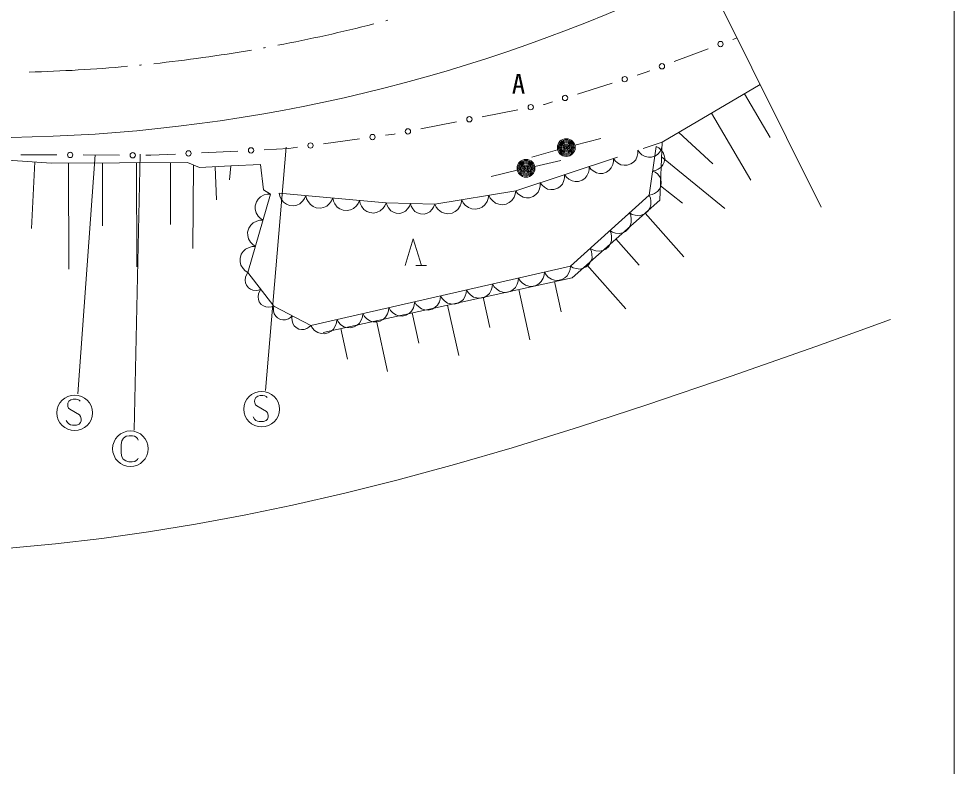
# Model space of a CAD drawing. Units: millimetres, scale not verified. Extents: x -23078 to 616922, y -205489 to 154511.
# Drawn here: x 463601 to 515922, y 14685 to 56502 of the extents above; entities that cross this region are included whole.
import ezdxf
from ezdxf.enums import TextEntityAlignment as Align

# ---------------------------------------------------------------- set-up
doc = ezdxf.new("R2010")
doc.units = ezdxf.units.MM
doc.header["$LTSCALE"] = 1000
doc.linetypes.add('DASHED', pattern=[7.5, 6, -1.5])
doc.layers.add('S-BGD', color=7, linetype='Continuous', lineweight=13)
doc.layers.add('S-BGD-HTXT', color=7, linetype='Continuous', lineweight=13)
doc.styles.add('ＭＳ ゴシック', font='')
doc.styles.get('ＭＳ ゴシック').set_extended_font_data('MS Gothic')

msp = doc.modelspace()

# ---------------------------------------------------------------- linework, layer by layer
at = {"layer": 'S-BGD'}
for p, q in [((493610, 75876), (508480, 45967)), ((503534, 55345), (503778, 55437)), ((500262, 54101), (502160, 54822)), ((498193, 53343), (498644, 53486)), ((498644, 53486), (498888, 53578)), ((494855, 52289), (496791, 52900)), ((499592, 49595), (505071, 52825)), ((493002, 51704), (493454, 51846)), ((504182, 52301), (505627, 49852)), ((489523, 51019), (491515, 51411)), ((492957, 51695), (493002, 51704)), ((502346, 51219), (504552, 47478)), ((486089, 50342), (488081, 50734)), ((480648, 49509), (482659, 49784)), ((484115, 49983), (484602, 50049)), ((484602, 50049), (484647, 50058)), ((494707, 49420), (496158, 49798)), ((500510, 50136), (502427, 48387)), ((477326, 49175), (478705, 49243)), ((478556, 49312), (477401, 35699)), ((478705, 49243), (479191, 49310)), ((498854, 46637), (499246, 49349)), ((499394, 49272), (499246, 49349)), ((499515, 49175), (499394, 49272)), ((499451, 46346), (499592, 49595)), ((499472, 49066), (499556, 49260)), ((499556, 49260), (499590, 49419)), ((499590, 49419), (499592, 49595)), ((458009, 48939), (465426, 48431)), ((463712, 48895), (465742, 48886)), ((467882, 48892), (466902, 35524)), ((467212, 48879), (469242, 48869)), ((470402, 48927), (470052, 33494)), ((470712, 48863), (470983, 48861)), ((470983, 48861), (472362, 48929)), ((473830, 49002), (475858, 49102)), ((493741, 49160), (492295, 48762)), ((496859, 48512), (496862, 48687)), ((496862, 48687), (496965, 48547)), ((498107, 48612), (498190, 48807)), ((498190, 48807), (498225, 48966)), ((498225, 48966), (498227, 49141)), ((498227, 49141), (498330, 49001)), ((498330, 49001), (498457, 48895)), ((498457, 48895), (498640, 48789)), ((498640, 48789), (498817, 48757)), ((498817, 48757), (498994, 48759)), ((498994, 48759), (499206, 48830)), ((499206, 48830), (499349, 48934)), ((499349, 48934), (499472, 49066)), ((499645, 49021), (499515, 49175)), ((499557, 48783), (503090, 45895)), ((499705, 48860), (499645, 49021)), ((499702, 48483), (499733, 48694)), ((499733, 48694), (499705, 48860)), ((464499, 48494), (464308, 44769)), ((465426, 48431), (473034, 48457)), ((466377, 48434), (466398, 42496)), ((468279, 48441), (468291, 44911)), ((470181, 48447), (470201, 42621)), ((472083, 48454), (472095, 44991)), ((473034, 48457), (473708, 48186)), ((473371, 48322), (473348, 43654)), ((473708, 48186), (475466, 48266)), ((474587, 48226), (474671, 46377)), ((475397, 47481), (475466, 48266)), ((475466, 48266), (477114, 48354)), ((477114, 48354), (477295, 46938)), ((492460, 48244), (493924, 48569)), ((495494, 48058), (495497, 48233)), ((495497, 48233), (495600, 48093)), ((496619, 48027), (496742, 48158)), ((496742, 48158), (496825, 48353)), ((496825, 48353), (496859, 48512)), ((496965, 48547), (497091, 48441)), ((497091, 48441), (497274, 48335)), ((497274, 48335), (497452, 48303)), ((497452, 48303), (497629, 48305)), ((497629, 48305), (497841, 48376)), ((497841, 48376), (497984, 48480)), ((497984, 48480), (498107, 48612)), ((499357, 48083), (499526, 48194)), ((499526, 48194), (499628, 48331)), ((499628, 48331), (499702, 48483)), ((491485, 48022), (490024, 47681)), ((494129, 47605), (494131, 47780)), ((494131, 47780), (494235, 47640)), ((494235, 47640), (494361, 47534)), ((495254, 47573), (495377, 47705)), ((495377, 47705), (495460, 47899)), ((495460, 47899), (495494, 48058)), ((495600, 48093), (495726, 47988)), ((495726, 47988), (495909, 47882)), ((495909, 47882), (496087, 47850)), ((496087, 47850), (496264, 47852)), ((496264, 47852), (496476, 47922)), ((496476, 47922), (496619, 48027)), ((499050, 47993), (499213, 48021)), ((499198, 47916), (499050, 47993)), ((499319, 47819), (499198, 47916)), ((499213, 48021), (499357, 48083)), ((499449, 47665), (499319, 47819)), ((499509, 47504), (499449, 47665)), ((492729, 46992), (492764, 47151)), ((492764, 47151), (492766, 47326)), ((492766, 47326), (492869, 47186)), ((492869, 47186), (492996, 47080)), ((493745, 47015), (493888, 47119)), ((493888, 47119), (494011, 47251)), ((494011, 47251), (494095, 47445)), ((494095, 47445), (494129, 47605)), ((494361, 47534), (494544, 47428)), ((494544, 47428), (494721, 47396)), ((494721, 47396), (494899, 47398)), ((494899, 47398), (495110, 47468)), ((495110, 47468), (495254, 47573)), ((499433, 46976), (499507, 47128)), ((499486, 47158), (500719, 46176)), ((499507, 47128), (499537, 47338)), ((499537, 47338), (499509, 47504)), ((477686, 46697), (476421, 42299)), ((477334, 46644), (477131, 46547)), ((477295, 46938), (477686, 46697)), ((477502, 46691), (477334, 46644)), ((477686, 46697), (477502, 46691)), ((478165, 46747), (478206, 46570)), ((478206, 46570), (478283, 46416)), ((479588, 46445), (479664, 46612)), ((479664, 46612), (479704, 46435)), ((489857, 46439), (489889, 46623)), ((489889, 46623), (489974, 46458)), ((491306, 46527), (491369, 46688)), ((491369, 46688), (491401, 46872)), ((491401, 46872), (491504, 46732)), ((491504, 46732), (491630, 46626)), ((491630, 46626), (491813, 46520)), ((492380, 46561), (492523, 46665)), ((492523, 46665), (492646, 46797)), ((492646, 46797), (492729, 46992)), ((492996, 47080), (493179, 46974)), ((493179, 46974), (493356, 46942)), ((493356, 46942), (493533, 46944)), ((493533, 46944), (493745, 47015)), ((494456, 42660), (498854, 46637)), ((498854, 46637), (499018, 46665)), ((498925, 46471), (498854, 46637)), ((499018, 46665), (499162, 46728)), ((499162, 46728), (499330, 46838)), ((499330, 46838), (499433, 46976)), ((476892, 46255), (476827, 46028)), ((476997, 46412), (476892, 46255)), ((477131, 46547), (476997, 46412)), ((478283, 46416), (478414, 46238)), ((478414, 46238), (478571, 46133)), ((478571, 46133), (478742, 46061)), ((478742, 46061), (478974, 46040)), ((478974, 46040), (479155, 46080)), ((479155, 46080), (479328, 46155)), ((479328, 46155), (479489, 46307)), ((479489, 46307), (479588, 46445)), ((479704, 46435), (479781, 46281)), ((479781, 46281), (479912, 46103)), ((479912, 46103), (480069, 45998)), ((480826, 46020), (480987, 46172)), ((480987, 46172), (481086, 46310)), ((481086, 46310), (481162, 46477)), ((481162, 46477), (481203, 46300)), ((481203, 46300), (481279, 46145)), ((481279, 46145), (481411, 45967)), ((482486, 46036), (482585, 46175)), ((482585, 46175), (482660, 46342)), ((482660, 46342), (482701, 46164)), ((482701, 46164), (482778, 46010)), ((484083, 46039), (484159, 46206)), ((484159, 46206), (484205, 46049)), ((484205, 46049), (484282, 45915)), ((485452, 46011), (485511, 46165)), ((485511, 46165), (485557, 46008)), ((486805, 45969), (486864, 46123)), ((486864, 46123), (486949, 45959)), ((488282, 46027), (488345, 46189)), ((488345, 46189), (488376, 46373)), ((488376, 46373), (488462, 46208)), ((488462, 46208), (488577, 46076)), ((488577, 46076), (488752, 45934)), ((489523, 45968), (489674, 46086)), ((489674, 46086), (489794, 46277)), ((489794, 46277), (489857, 46439)), ((489974, 46458), (490089, 46326)), ((490089, 46326), (490264, 46184)), ((490264, 46184), (490445, 46120)), ((490445, 46120), (490632, 46093)), ((490632, 46093), (490867, 46132)), ((490867, 46132), (491035, 46218)), ((491035, 46218), (491186, 46336)), ((491186, 46336), (491306, 46527)), ((491813, 46520), (491991, 46488)), ((491991, 46488), (492168, 46491)), ((492168, 46491), (492380, 46561)), ((494555, 42016), (499451, 46346)), ((498899, 45913), (498961, 46089)), ((498958, 46307), (498925, 46471)), ((498961, 46089), (498958, 46307)), ((476827, 46028), (476832, 45840)), ((476832, 45840), (476874, 45653)), ((476874, 45653), (476994, 45464)), ((480069, 45998), (480240, 45926)), ((480240, 45926), (480472, 45905)), ((480472, 45905), (480653, 45945)), ((480653, 45945), (480826, 46020)), ((481411, 45967), (481567, 45863)), ((481567, 45863), (481738, 45790)), ((481738, 45790), (481970, 45769)), ((481970, 45769), (482152, 45810)), ((482152, 45810), (482325, 45885)), ((482325, 45885), (482486, 46036)), ((482778, 46010), (482909, 45832)), ((482909, 45832), (483066, 45727)), ((483066, 45727), (483237, 45655)), ((483237, 45655), (483469, 45634)), ((483469, 45634), (483650, 45674)), ((483650, 45674), (483823, 45750)), ((483823, 45750), (483984, 45901)), ((483984, 45901), (484083, 46039)), ((484282, 45915), (484409, 45762)), ((484409, 45762), (484555, 45676)), ((484555, 45676), (484713, 45621)), ((484713, 45621), (484922, 45614)), ((484922, 45614), (485083, 45660)), ((485083, 45660), (485234, 45737)), ((485234, 45737), (485371, 45881)), ((485371, 45881), (485452, 46011)), ((485557, 46008), (485634, 45873)), ((485634, 45873), (485762, 45720)), ((485762, 45720), (485908, 45635)), ((485908, 45635), (486065, 45579)), ((486065, 45579), (486275, 45573)), ((486275, 45573), (486436, 45618)), ((486436, 45618), (486587, 45695)), ((486587, 45695), (486723, 45840)), ((486723, 45840), (486805, 45969)), ((486949, 45959), (487065, 45826)), ((487065, 45826), (487239, 45684)), ((487239, 45684), (487421, 45621)), ((487421, 45621), (487608, 45593)), ((487608, 45593), (487842, 45632)), ((487842, 45632), (488011, 45718)), ((488011, 45718), (488162, 45836)), ((488162, 45836), (488282, 46027)), ((488752, 45934), (488933, 45871)), ((488933, 45871), (489120, 45843)), ((489120, 45843), (489354, 45882)), ((489354, 45882), (489523, 45968)), ((497825, 45477), (497755, 45643)), ((497755, 45643), (497910, 45554)), ((497910, 45554), (498073, 45506)), ((498290, 45482), (498470, 45526)), ((498470, 45526), (498637, 45601)), ((498635, 45625), (500788, 43191)), ((498637, 45601), (498807, 45755)), ((498807, 45755), (498899, 45913)), ((476709, 45081), (476575, 44945)), ((476912, 45178), (476709, 45081)), ((477080, 45225), (476912, 45178)), ((476994, 45464), (477113, 45338)), ((477265, 45231), (477080, 45225)), ((477113, 45338), (477265, 45231)), ((497800, 44919), (497861, 45094)), ((497859, 45312), (497825, 45477)), ((497861, 45094), (497859, 45312)), ((498073, 45506), (498290, 45482)), ((476471, 44789), (476405, 44562)), ((476405, 44562), (476411, 44373)), ((476575, 44945), (476471, 44789)), ((496725, 44482), (496655, 44649)), ((496655, 44649), (496811, 44559)), ((496759, 44318), (496725, 44482)), ((496811, 44559), (496974, 44512)), ((496974, 44512), (497190, 44488)), ((497190, 44488), (497371, 44531)), ((497371, 44531), (497537, 44607)), ((497537, 44607), (497708, 44761)), ((497708, 44761), (497800, 44919)), ((476411, 44373), (476452, 44187)), ((476452, 44187), (476572, 43998)), ((476572, 43998), (476691, 43872)), ((485210, 42694), (485668, 44190)), ((485668, 44190), (486125, 42694)), ((496700, 43925), (496761, 44100)), ((496761, 44100), (496759, 44318)), ((497003, 44181), (498303, 42712)), ((476153, 43479), (476049, 43323)), ((476288, 43615), (476153, 43479)), ((476490, 43712), (476288, 43615)), ((476658, 43758), (476490, 43712)), ((476843, 43765), (476658, 43758)), ((476691, 43872), (476843, 43765)), ((495626, 43488), (495555, 43654)), ((495555, 43654), (495711, 43565)), ((495659, 43324), (495626, 43488)), ((495711, 43565), (495874, 43518)), ((495874, 43518), (496090, 43494)), ((496090, 43494), (496271, 43537)), ((496271, 43537), (496438, 43613)), ((496438, 43613), (496608, 43767)), ((496608, 43767), (496700, 43925)), ((476049, 43323), (475983, 43095)), ((475983, 43095), (475989, 42907)), ((475989, 42907), (476030, 42721)), ((495508, 42773), (495600, 42931)), ((495600, 42931), (495662, 43106)), ((495662, 43106), (495659, 43324)), ((476030, 42721), (476151, 42531)), ((476151, 42531), (476269, 42406)), ((476269, 42406), (476421, 42299)), ((479938, 39346), (494456, 42660)), ((485814, 42694), (486414, 42694)), ((494385, 42319), (494436, 42480)), ((494436, 42480), (494456, 42660)), ((494456, 42660), (494611, 42571)), ((494611, 42571), (494774, 42523)), ((494774, 42523), (494991, 42499)), ((494991, 42499), (495171, 42543)), ((495171, 42543), (495338, 42618)), ((495338, 42618), (495508, 42773)), ((495371, 42737), (497551, 40273)), ((476293, 42054), (476261, 41883)), ((476261, 41883), (476284, 41737)), ((476341, 42181), (476293, 42054)), ((476421, 42299), (476341, 42181)), ((476421, 42299), (477867, 40431)), ((480621, 38956), (494555, 42016)), ((491532, 41817), (491552, 41997)), ((491552, 41997), (491645, 41843)), ((492828, 41796), (492933, 41988)), ((492933, 41988), (492984, 42149)), ((492984, 42149), (493004, 42329)), ((493004, 42329), (493096, 42174)), ((493096, 42174), (493216, 42053)), ((493216, 42053), (493394, 41925)), ((493394, 41925), (493573, 41875)), ((493573, 41875), (493756, 41859)), ((493756, 41859), (493981, 41910)), ((493981, 41910), (494140, 42004)), ((494140, 42004), (494279, 42127)), ((494279, 42127), (494385, 42319)), ((476284, 41737), (476334, 41600)), ((476334, 41600), (476446, 41456)), ((476446, 41456), (476566, 41373)), ((476566, 41373), (476702, 41314)), ((477008, 41319), (477144, 41365)), ((477144, 41365), (477064, 41247)), ((488629, 41154), (488648, 41335)), ((488648, 41335), (488741, 41180)), ((490029, 41325), (490080, 41486)), ((490080, 41486), (490100, 41666)), ((490100, 41666), (490193, 41511)), ((490193, 41511), (490312, 41390)), ((490312, 41390), (490490, 41262)), ((491078, 41248), (491236, 41341)), ((491236, 41341), (491376, 41465)), ((491376, 41465), (491481, 41657)), ((491481, 41657), (491532, 41817)), ((491569, 41360), (492188, 38544)), ((491645, 41843), (491764, 41721)), ((491764, 41721), (491942, 41594)), ((491942, 41594), (492122, 41543)), ((492122, 41543), (492305, 41528)), ((492305, 41528), (492530, 41579)), ((492530, 41579), (492688, 41672)), ((492688, 41672), (492828, 41796)), ((493560, 41797), (493930, 40112)), ((476702, 41314), (476875, 41302)), ((476875, 41302), (477008, 41319)), ((477016, 41120), (476984, 40949)), ((476984, 40949), (477007, 40803)), ((477064, 41247), (477016, 41120)), ((487126, 40662), (487177, 40823)), ((487177, 40823), (487197, 41003)), ((487197, 41003), (487289, 40849)), ((487289, 40849), (487409, 40727)), ((488472, 40802), (488577, 40994)), ((488577, 40994), (488629, 41154)), ((488741, 41180), (488860, 41058)), ((488860, 41058), (489038, 40931)), ((489038, 40931), (489218, 40880)), ((489218, 40880), (489401, 40865)), ((489401, 40865), (489626, 40916)), ((489579, 40923), (489951, 39229)), ((489626, 40916), (489784, 41010)), ((489784, 41010), (489924, 41133)), ((489924, 41133), (490029, 41325)), ((490490, 41262), (490670, 41212)), ((490670, 41212), (490853, 41196)), ((490853, 41196), (491078, 41248)), ((477007, 40803), (477057, 40666)), ((477057, 40666), (477169, 40522)), ((477169, 40522), (477289, 40439)), ((477289, 40439), (477425, 40380)), ((477425, 40380), (477598, 40368)), ((477598, 40368), (477731, 40385)), ((477731, 40385), (477867, 40431)), ((477867, 40431), (477844, 40291)), ((477844, 40291), (477853, 40158)), ((477867, 40431), (479938, 39346)), ((484273, 40160), (484293, 40340)), ((484293, 40340), (484386, 40186)), ((485569, 40139), (485674, 40331)), ((485674, 40331), (485725, 40492)), ((485725, 40492), (485745, 40672)), ((485745, 40672), (485837, 40517)), ((485837, 40517), (485957, 40396)), ((485957, 40396), (486135, 40268)), ((486722, 40253), (486881, 40347)), ((486881, 40347), (487020, 40470)), ((487020, 40470), (487126, 40662)), ((487409, 40727), (487587, 40600)), ((487587, 40600), (487766, 40549)), ((487588, 40486), (488210, 37655)), ((487766, 40549), (487949, 40533)), ((487949, 40533), (488174, 40585)), ((488174, 40585), (488332, 40678)), ((488332, 40678), (488472, 40802)), ((477853, 40158), (477894, 39991)), ((477894, 39991), (477975, 39869)), ((477975, 39869), (478077, 39767)), ((478077, 39767), (478237, 39683)), ((478686, 39721), (478799, 39791)), ((478799, 39791), (478902, 39888)), ((478902, 39888), (478879, 39749)), ((482770, 39668), (482821, 39829)), ((482821, 39829), (482841, 40009)), ((482841, 40009), (482934, 39854)), ((482934, 39854), (483053, 39733)), ((483977, 39684), (484117, 39808)), ((484117, 39808), (484222, 40000)), ((484222, 40000), (484273, 40160)), ((484386, 40186), (484505, 40064)), ((484505, 40064), (484683, 39937)), ((484683, 39937), (484863, 39886)), ((484863, 39886), (485046, 39871)), ((485046, 39871), (485271, 39922)), ((485271, 39922), (485429, 40015)), ((485429, 40015), (485569, 40139)), ((485598, 40048), (485972, 38345)), ((486135, 40268), (486314, 40218)), ((486314, 40218), (486497, 40202)), ((486497, 40202), (486722, 40253)), ((478237, 39683), (478379, 39658)), ((478379, 39658), (478526, 39660)), ((478526, 39660), (478686, 39721)), ((478879, 39749), (478888, 39616)), ((478888, 39616), (478929, 39449)), ((478929, 39449), (479011, 39327)), ((479011, 39327), (479112, 39225)), ((479722, 39179), (479834, 39249)), ((479834, 39249), (479938, 39346)), ((479938, 39346), (480030, 39192)), ((481213, 39145), (481318, 39337)), ((481318, 39337), (481370, 39497)), ((481370, 39497), (481390, 39678)), ((481390, 39678), (481482, 39523)), ((481482, 39523), (481601, 39401)), ((481601, 39401), (481779, 39274)), ((481779, 39274), (481959, 39223)), ((482142, 39208), (482367, 39259)), ((482367, 39259), (482525, 39353)), ((482525, 39353), (482665, 39476)), ((482665, 39476), (482770, 39668)), ((483053, 39733), (483231, 39605)), ((483231, 39605), (483411, 39555)), ((483411, 39555), (483594, 39539)), ((483594, 39539), (483819, 39591)), ((483607, 39611), (484232, 36766)), ((483819, 39591), (483977, 39684)), ((510255, 38919), (512349, 39668)), ((479112, 39225), (479273, 39140)), ((479273, 39140), (479415, 39116)), ((479415, 39116), (479561, 39118)), ((479561, 39118), (479722, 39179)), ((480030, 39192), (480150, 39070)), ((480150, 39070), (480328, 38943)), ((480328, 38943), (480507, 38892)), ((480507, 38892), (480690, 38876)), ((480690, 38876), (480915, 38928)), ((480915, 38928), (481073, 39021)), ((481073, 39021), (481213, 39145)), ((481616, 39174), (481992, 37462)), ((481959, 39223), (482142, 39208)), ((508170, 38175), (510255, 38919)), ((503447, 36513), (508170, 38175)), ((498720, 34901), (503447, 36513)), ((466412, 35109), (466347, 34999)), ((466522, 35184), (466412, 35109)), ((466652, 35219), (466522, 35184)), ((466807, 35219), (466652, 35219)), ((466912, 35199), (466807, 35219)), ((466987, 35164), (466912, 35199)), ((467042, 35104), (466987, 35164)), ((476800, 35200), (476795, 35085)), ((476795, 35085), (476800, 35010)), ((476865, 35310), (476800, 35200)), ((476975, 35385), (476865, 35310)), ((477105, 35420), (476975, 35385)), ((477260, 35420), (477105, 35420)), ((477365, 35400), (477260, 35420)), ((477440, 35365), (477365, 35400)), ((477495, 35305), (477440, 35365)), ((466347, 34999), (466342, 34884)), ((466342, 34884), (466347, 34809)), ((466347, 34809), (466387, 34709)), ((466387, 34709), (466457, 34654)), ((466457, 34654), (467002, 34339)), ((476800, 35010), (476840, 34910)), ((476840, 34910), (476910, 34855)), ((476910, 34855), (477455, 34540)), ((477455, 34540), (477515, 34450)), ((494963, 33675), (498720, 34901)), ((466327, 33909), (466257, 34024)), ((467002, 34339), (467062, 34249)), ((467062, 34249), (467102, 34124)), ((467102, 34124), (467092, 34004)), ((476780, 34110), (476710, 34225)), ((476860, 34035), (476780, 34110)), ((476955, 33990), (476860, 34035)), ((477440, 34020), (477285, 33975)), ((477510, 34110), (477440, 34020)), ((477545, 34205), (477510, 34110)), ((477515, 34450), (477555, 34325)), ((477555, 34325), (477545, 34205)), ((466407, 33834), (466327, 33909)), ((466502, 33789), (466407, 33834)), ((466602, 33774), (466502, 33789)), ((466832, 33774), (466602, 33774)), ((466987, 33819), (466832, 33774)), ((467057, 33909), (466987, 33819)), ((467092, 34004), (467057, 33909)), ((477055, 33975), (476955, 33990)), ((477285, 33975), (477055, 33975)), ((491189, 32506), (494963, 33675)), ((469458, 33034), (469363, 32894)), ((469618, 33144), (469458, 33034)), ((469773, 33174), (469618, 33144)), ((469968, 33174), (469773, 33174)), ((470083, 33144), (469968, 33174)), ((470178, 33089), (470083, 33144)), ((470248, 33019), (470178, 33089)), ((470288, 32924), (470248, 33019)), ((469363, 32894), (469323, 32694)), ((469323, 32694), (469323, 32204)), ((487973, 31570), (491189, 32506)), ((469323, 32204), (469363, 31994)), ((469363, 31994), (469438, 31869)), ((470243, 31849), (470273, 31919)), ((469438, 31869), (469583, 31764)), ((469583, 31764), (469763, 31724)), ((469763, 31724), (469953, 31724)), ((469953, 31724), (470098, 31739)), ((470098, 31739), (470173, 31784)), ((470173, 31784), (470243, 31849)), ((484750, 30694), (487973, 31570)), ((481838, 29962), (484750, 30694)), ((478920, 29291), (481838, 29962)), ((476210, 28727), (478920, 29291)), ((473483, 28220), (476210, 28727)), ((468248, 27431), (470868, 27796)), ((470868, 27796), (473483, 28220)), ((465656, 27130), (468248, 27431)), ((463064, 26890), (465656, 27130))]:
    msp.add_line(p, q, dxfattribs=at)
at = {"layer": 'S-BGD', "linetype": 'DASHED'}
for p, q in [((491401, 46872), (499592, 49595)), ((478165, 46747), (484159, 46206)), ((486864, 46123), (491401, 46872)), ((484159, 46206), (486864, 46123))]:
    msp.add_line(p, q, dxfattribs=at)
at = {"layer": 'S-BGD'}
for centre, radius in [((502847, 55083), 149), ((499575, 53840), 149), ((497492, 53122), 149), ((494154, 52068), 149), ((492236, 51553), 149), ((488802, 50877), 149), ((485368, 50200), 149), ((483387, 49883), 149), ((494223, 49293), 498), ((494223, 49293), 440), ((476592, 49139), 149), ((479919, 49409), 149), ((494223, 49293), 382), ((494223, 49293), 322), ((494223, 49293), 265), ((494223, 49293), 195), ((494223, 49293), 135), ((494223, 49293), 77.5), ((494223, 49293), 15), ((466477, 48882), 149), ((469977, 48866), 149), ((473096, 48966), 149), ((491972, 48136), 498), ((491972, 48136), 440), ((491972, 48136), 382), ((491972, 48136), 322), ((491972, 48136), 265), ((491972, 48136), 195), ((491972, 48136), 135), ((491972, 48136), 77.5), ((491972, 48136), 15), ((477185, 34660), 995), ((466732, 34459), 995), ((469848, 32449), 995)]:
    msp.add_circle(centre, radius, dxfattribs=at)
for centre, radius, start, end in [((461897, 139955), 90100, 248.26286, 296.3531), ((461769, 141065), 87583, 280.73528, 284.33867), ((461769, 141065), 87583, 284.78909, 284.86417), ((461769, 141065), 87583, 276.15596, 279.75935), ((461769, 141065), 87583, 280.20978, 280.28485), ((461769, 141065), 87583, 275.63046, 275.70554), ((461769, 141065), 87583, 271.57664, 275.18004)]:
    msp.add_arc(centre, radius, start, end, dxfattribs=at)
at = {"layer": 'S-BGD-HTXT'}
msp.add_line((515922, -205489), (515922, 144511), dxfattribs=at)

# ---------------------------------------------------------------- texts
at = {"layer": 'S-BGD', "style": 'ＭＳ ゴシック'}
msp.add_text('A', height=1100, dxfattribs=at).set_placement((491178, 51977), align=Align.BOTTOM_LEFT)

doc.saveas('drawing.dxf')
